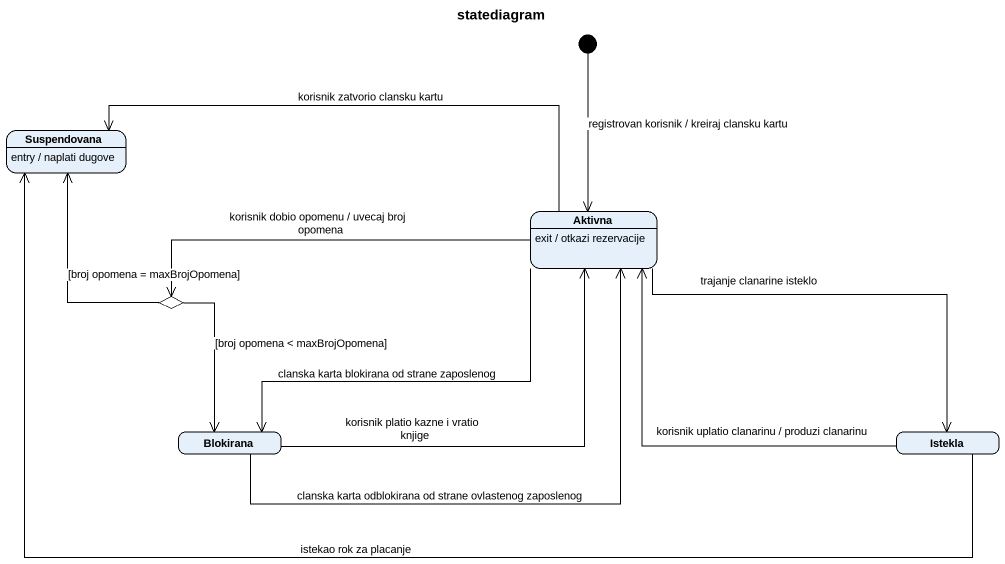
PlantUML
@startuml
title statediagram
hide empty description
state Suspendovana
Suspendovana : entry / naplati dugove
state Aktivna
Aktivna : exit / otkazi rezervacije
state choice1 <<choice>>
state Blokirana
state Istekla
[*] --> Aktivna : registrovan korisnik / kreiraj clansku kartu
Aktivna -left-> Suspendovana : korisnik zatvorio clansku kartu
Aktivna -left-> choice1 : korisnik dobio opomenu / uvecaj broj opomena
Aktivna -left-> Blokirana : clanska karta blokirana od strane zaposlenog
Aktivna -right-> Istekla : trajanje clanarine isteklo
choice1 -up-> Suspendovana : [broj opomena = maxBrojOpomena]
choice1 --> Blokirana : [broj opomena < maxBrojOpomena]
Blokirana -right-> Aktivna : korisnik platio kazne i vratio knjige
Blokirana -right-> Aktivna : clanska karta odblokirana od strane ovlastenog zaposlenog
Istekla -left-> Suspendovana : istekao rok za placanje
Istekla -left-> Aktivna : korisnik uplatio clanarinu / produzi clanarinu
@enduml
